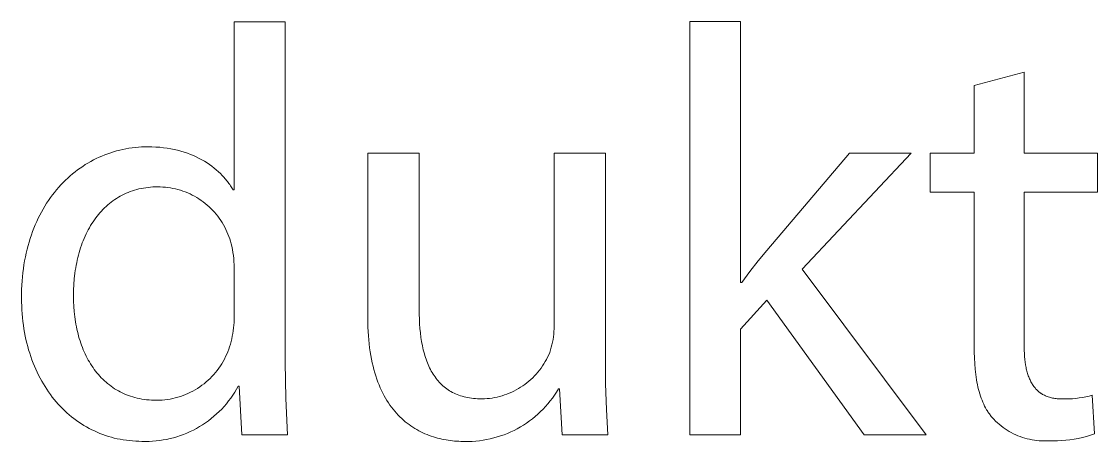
# Model space of a CAD drawing. Header units: millimetres. Extents: x 1348 to 6197, y -150 to 3238.
# Drawn here: x 4719.5 to 4809.2, y -69.2 to -34.2 of the extents above; entities that cross this region are included whole.
import ezdxf

# ---------------------------------------------------------------- set-up
doc = ezdxf.new("R2010")
doc.units = ezdxf.units.MM
doc.header["$MEASUREMENT"] = 0
doc.layers.add('Domyślny', color=7, linetype='Continuous', true_color=0x000000)

msp = doc.modelspace()

# ---------------------------------------------------------------- linework, layer by layer
at = {"layer": 'Domyślny', "color": 18, "lineweight": 15, "true_color": 0x000000}
for p, q in [((4737.265, -48.211), (4737.265, -34.179)), ((4737.265, -34.179), (4741.528, -34.179)), ((4741.528, -34.179), (4741.528, -62.567)), ((4775.25, -68.642), (4775.25, -34.166)), ((4775.25, -34.166), (4779.48, -34.166)), ((4779.48, -34.166), (4779.48, -55.933)), ((4798.953, -39.513), (4803.12, -38.398)), ((4803.12, -38.398), (4803.12, -45.148)), ((4798.953, -45.148), (4798.953, -39.513)), ((4727.718, -44.891), (4727.973, -44.832)), ((4727.973, -44.832), (4728.23, -44.781)), ((4728.23, -44.781), (4728.489, -44.736)), ((4728.489, -44.736), (4728.75, -44.698)), ((4728.75, -44.698), (4729.013, -44.666)), ((4729.013, -44.666), (4729.277, -44.642)), ((4729.277, -44.642), (4729.543, -44.624)), ((4729.543, -44.624), (4729.81, -44.614)), ((4729.81, -44.614), (4730.079, -44.61)), ((4730.079, -44.61), (4730.412, -44.615)), ((4730.412, -44.615), (4730.738, -44.63)), ((4730.738, -44.63), (4731.057, -44.654)), ((4731.057, -44.654), (4731.369, -44.687)), ((4731.369, -44.687), (4731.674, -44.729)), ((4731.674, -44.729), (4731.973, -44.779)), ((4731.973, -44.779), (4732.264, -44.838)), ((4732.264, -44.838), (4732.549, -44.905)), ((4725.302, -45.835), (4725.532, -45.712)), ((4725.532, -45.712), (4725.764, -45.595)), ((4725.764, -45.595), (4725.999, -45.484)), ((4725.999, -45.484), (4726.237, -45.38)), ((4726.237, -45.38), (4726.478, -45.282)), ((4726.478, -45.282), (4726.721, -45.191)), ((4726.721, -45.191), (4726.967, -45.106)), ((4726.967, -45.106), (4727.215, -45.028)), ((4727.215, -45.028), (4727.466, -44.956)), ((4727.466, -44.956), (4727.718, -44.891)), ((4732.549, -44.905), (4732.826, -44.98)), ((4732.826, -44.98), (4733.097, -45.062)), ((4733.097, -45.062), (4733.36, -45.151)), ((4733.36, -45.151), (4733.616, -45.247)), ((4733.616, -45.247), (4733.865, -45.35)), ((4733.865, -45.35), (4734.107, -45.46)), ((4734.107, -45.46), (4734.341, -45.575)), ((4734.341, -45.575), (4734.568, -45.696)), ((4734.568, -45.696), (4734.788, -45.823)), ((4748.407, -58.898), (4748.407, -45.14)), ((4748.407, -45.14), (4752.686, -45.14)), ((4752.686, -45.14), (4752.686, -58.155)), ((4763.941, -59.56), (4763.941, -45.14)), ((4763.941, -45.14), (4768.22, -45.14)), ((4768.22, -45.14), (4768.22, -62.241)), ((4781.677, -53.253), (4788.556, -45.147)), ((4793.707, -45.147), (4784.632, -54.803)), ((4788.556, -45.147), (4793.707, -45.147)), ((4795.304, -48.394), (4795.304, -45.148)), ((4795.304, -45.148), (4798.953, -45.148)), ((4803.12, -45.148), (4809.24, -45.148)), ((4809.24, -45.148), (4809.24, -48.394)), ((4723.994, -46.704), (4724.203, -46.544)), ((4724.203, -46.544), (4724.417, -46.39)), ((4724.417, -46.39), (4724.633, -46.242)), ((4724.633, -46.242), (4724.853, -46.1)), ((4724.853, -46.1), (4725.076, -45.965)), ((4725.076, -45.965), (4725.302, -45.835)), ((4734.788, -45.823), (4735, -45.955)), ((4735, -45.955), (4735.204, -46.093)), ((4735.204, -46.093), (4735.402, -46.235)), ((4735.402, -46.235), (4735.591, -46.381)), ((4735.591, -46.381), (4735.773, -46.532)), ((4735.773, -46.532), (4735.948, -46.687)), ((4723.002, -47.595), (4723.192, -47.405)), ((4723.192, -47.405), (4723.387, -47.221)), ((4723.387, -47.221), (4723.585, -47.043)), ((4723.585, -47.043), (4723.788, -46.871)), ((4723.788, -46.871), (4723.994, -46.704)), ((4735.948, -46.687), (4736.115, -46.845)), ((4736.115, -46.845), (4736.274, -47.007)), ((4736.274, -47.007), (4736.425, -47.172)), ((4736.425, -47.172), (4736.498, -47.255)), ((4736.498, -47.255), (4736.569, -47.339)), ((4736.569, -47.339), (4736.637, -47.424)), ((4736.637, -47.424), (4736.704, -47.51)), ((4736.704, -47.51), (4736.769, -47.596)), ((4722.111, -48.629), (4722.281, -48.411)), ((4722.281, -48.411), (4722.454, -48.198)), ((4722.454, -48.198), (4722.633, -47.991)), ((4722.633, -47.991), (4722.815, -47.79)), ((4722.815, -47.79), (4723.002, -47.595)), ((4728.429, -48.413), (4728.259, -48.485)), ((4728.601, -48.346), (4728.429, -48.413)), ((4728.776, -48.285), (4728.601, -48.346)), ((4728.954, -48.228), (4728.776, -48.285)), ((4729.135, -48.177), (4728.954, -48.228)), ((4729.319, -48.13), (4729.135, -48.177)), ((4729.505, -48.089), (4729.319, -48.13)), ((4729.694, -48.054), (4729.505, -48.089)), ((4729.886, -48.023), (4729.694, -48.054)), ((4730.081, -47.998), (4729.886, -48.023)), ((4730.278, -47.978), (4730.081, -47.998)), ((4730.478, -47.964), (4730.278, -47.978)), ((4730.681, -47.956), (4730.478, -47.964)), ((4730.886, -47.953), (4730.681, -47.956)), ((4731.1, -47.956), (4730.886, -47.953)), ((4731.314, -47.965), (4731.1, -47.956)), ((4731.528, -47.982), (4731.314, -47.965)), ((4731.74, -48.007), (4731.528, -47.982)), ((4731.952, -48.038), (4731.74, -48.007)), ((4732.162, -48.077), (4731.952, -48.038)), ((4732.371, -48.123), (4732.162, -48.077)), ((4732.579, -48.176), (4732.371, -48.123)), ((4732.784, -48.236), (4732.579, -48.176)), ((4732.988, -48.303), (4732.784, -48.236)), ((4733.188, -48.377), (4732.988, -48.303)), ((4733.387, -48.458), (4733.188, -48.377)), ((4736.769, -47.596), (4736.832, -47.682)), ((4736.832, -47.682), (4736.893, -47.769)), ((4736.893, -47.769), (4736.952, -47.857)), ((4736.952, -47.857), (4737.009, -47.945)), ((4737.009, -47.945), (4737.064, -48.033)), ((4737.064, -48.033), (4737.117, -48.122)), ((4737.117, -48.122), (4737.168, -48.211)), ((4737.168, -48.211), (4737.265, -48.211)), ((4798.953, -48.394), (4795.304, -48.394)), ((4798.953, -61.215), (4798.953, -48.394)), ((4809.24, -48.394), (4803.12, -48.394)), ((4803.12, -48.394), (4803.12, -61.07)), ((4721.479, -49.558), (4721.63, -49.318)), ((4721.63, -49.318), (4721.786, -49.083)), ((4721.786, -49.083), (4721.946, -48.853)), ((4721.946, -48.853), (4722.111, -48.629)), ((4727.009, -49.228), (4726.866, -49.341)), ((4727.155, -49.119), (4727.009, -49.228)), ((4727.304, -49.014), (4727.155, -49.119)), ((4727.455, -48.914), (4727.304, -49.014)), ((4727.61, -48.819), (4727.455, -48.914)), ((4727.768, -48.728), (4727.61, -48.819)), ((4727.929, -48.642), (4727.768, -48.728)), ((4728.093, -48.561), (4727.929, -48.642)), ((4728.259, -48.485), (4728.093, -48.561)), ((4733.582, -48.546), (4733.387, -48.458)), ((4733.774, -48.64), (4733.582, -48.546)), ((4733.963, -48.74), (4733.774, -48.64)), ((4734.149, -48.847), (4733.963, -48.74)), ((4734.33, -48.961), (4734.149, -48.847)), ((4734.508, -49.08), (4734.33, -48.961)), ((4734.681, -49.205), (4734.508, -49.08)), ((4734.851, -49.337), (4734.681, -49.205)), ((4735.015, -49.474), (4734.851, -49.337)), ((4721.057, -50.312), (4721.193, -50.055)), ((4721.193, -50.055), (4721.334, -49.804)), ((4721.334, -49.804), (4721.479, -49.558)), ((4726.074, -50.11), (4725.953, -50.252)), ((4726.198, -49.971), (4726.074, -50.11)), ((4726.326, -49.837), (4726.198, -49.971)), ((4726.456, -49.707), (4726.326, -49.837)), ((4726.59, -49.581), (4726.456, -49.707)), ((4726.726, -49.459), (4726.59, -49.581)), ((4726.866, -49.341), (4726.726, -49.459)), ((4735.175, -49.616), (4735.015, -49.474)), ((4735.33, -49.764), (4735.175, -49.616)), ((4735.479, -49.917), (4735.33, -49.764)), ((4735.624, -50.075), (4735.479, -49.917)), ((4735.763, -50.238), (4735.624, -50.075)), ((4720.566, -51.391), (4720.68, -51.113)), ((4720.68, -51.113), (4720.801, -50.841)), ((4720.801, -50.841), (4720.926, -50.574)), ((4720.926, -50.574), (4721.057, -50.312)), ((4725.397, -51.022), (4725.295, -51.187)), ((4725.501, -50.861), (4725.397, -51.022)), ((4725.61, -50.703), (4725.501, -50.861)), ((4725.721, -50.549), (4725.61, -50.703)), ((4725.835, -50.399), (4725.721, -50.549)), ((4725.953, -50.252), (4725.835, -50.399)), ((4735.896, -50.405), (4735.763, -50.238)), ((4736.024, -50.577), (4735.896, -50.405)), ((4736.145, -50.754), (4736.024, -50.577)), ((4736.261, -50.934), (4736.145, -50.754)), ((4736.37, -51.118), (4736.261, -50.934)), ((4736.473, -51.306), (4736.37, -51.118)), ((4720.255, -52.254), (4720.353, -51.961)), ((4720.353, -51.961), (4720.457, -51.673)), ((4720.457, -51.673), (4720.566, -51.391)), ((4724.922, -51.883), (4724.837, -52.065)), ((4725.01, -51.704), (4724.922, -51.883)), ((4725.102, -51.528), (4725.01, -51.704)), ((4725.197, -51.356), (4725.102, -51.528)), ((4725.295, -51.187), (4725.197, -51.356)), ((4736.569, -51.497), (4736.473, -51.306)), ((4736.659, -51.691), (4736.569, -51.497)), ((4736.742, -51.888), (4736.659, -51.691)), ((4736.819, -52.088), (4736.742, -51.888)), ((4719.997, -53.162), (4720.077, -52.854)), ((4720.077, -52.854), (4720.163, -52.552)), ((4720.163, -52.552), (4720.255, -52.254)), ((4724.532, -52.827), (4724.464, -53.025)), ((4724.603, -52.632), (4724.532, -52.827)), ((4724.678, -52.44), (4724.603, -52.632)), ((4724.756, -52.251), (4724.678, -52.44)), ((4724.837, -52.065), (4724.756, -52.251)), ((4736.888, -52.291), (4736.819, -52.088)), ((4736.951, -52.495), (4736.888, -52.291)), ((4737.006, -52.702), (4736.951, -52.495)), ((4737.055, -52.911), (4737.006, -52.702)), ((4737.111, -53.163), (4737.055, -52.911)), ((4719.793, -54.114), (4719.855, -53.792)), ((4719.855, -53.792), (4719.923, -53.474)), ((4719.923, -53.474), (4719.997, -53.162)), ((4724.282, -53.637), (4724.229, -53.847)), ((4724.34, -53.43), (4724.282, -53.637)), ((4724.4, -53.226), (4724.34, -53.43)), ((4724.464, -53.025), (4724.4, -53.226)), ((4737.159, -53.417), (4737.111, -53.163)), ((4737.197, -53.672), (4737.159, -53.417)), ((4737.227, -53.929), (4737.197, -53.672)), ((4780.951, -54.126), (4781.677, -53.253)), ((4719.689, -54.772), (4719.738, -54.441)), ((4719.738, -54.441), (4719.793, -54.114)), ((4724.05, -54.713), (4724.015, -54.936)), ((4724.09, -54.492), (4724.05, -54.713)), ((4724.132, -54.275), (4724.09, -54.492)), ((4724.179, -54.059), (4724.132, -54.275)), ((4724.229, -53.847), (4724.179, -54.059)), ((4737.249, -54.186), (4737.227, -53.929)), ((4737.261, -54.445), (4737.249, -54.186)), ((4737.265, -54.703), (4737.261, -54.445)), ((4737.265, -58.788), (4737.265, -54.703)), ((4780.251, -55.02), (4780.951, -54.126)), ((4719.581, -55.795), (4719.611, -55.45)), ((4719.611, -55.45), (4719.646, -55.109)), ((4719.646, -55.109), (4719.689, -54.772)), ((4723.983, -55.161), (4723.93, -55.619)), ((4724.015, -54.936), (4723.983, -55.161)), ((4779.577, -55.933), (4780.251, -55.02)), ((4784.632, -54.803), (4794.966, -68.642)), ((4719.536, -56.859), (4719.544, -56.5)), ((4719.544, -56.5), (4719.559, -56.145)), ((4719.559, -56.145), (4719.581, -55.795)), ((4723.892, -56.085), (4723.87, -56.561)), ((4723.93, -55.619), (4723.892, -56.085)), ((4779.48, -55.933), (4779.577, -55.933)), ((4719.534, -57.222), (4719.536, -56.859)), ((4719.537, -57.556), (4719.534, -57.222)), ((4723.87, -56.561), (4723.862, -57.044)), ((4723.862, -57.044), (4723.869, -57.487)), ((4781.677, -57.387), (4779.48, -59.809)), ((4789.783, -68.642), (4781.677, -57.387)), ((4719.547, -57.886), (4719.537, -57.556)), ((4719.563, -58.212), (4719.547, -57.886)), ((4719.585, -58.535), (4719.563, -58.212)), ((4723.869, -57.487), (4723.889, -57.925)), ((4723.889, -57.925), (4723.923, -58.356)), ((4752.686, -58.155), (4752.69, -58.569)), ((4719.613, -58.854), (4719.585, -58.535)), ((4719.647, -59.17), (4719.613, -58.854)), ((4719.687, -59.481), (4719.647, -59.17)), ((4723.923, -58.356), (4723.971, -58.781)), ((4723.971, -58.781), (4724.032, -59.2)), ((4724.032, -59.2), (4724.068, -59.406)), ((4737.256, -59.253), (4737.264, -59.021)), ((4737.264, -59.021), (4737.265, -58.788)), ((4748.42, -59.652), (4748.407, -58.898)), ((4752.69, -58.569), (4752.702, -58.974)), ((4752.702, -58.974), (4752.723, -59.37)), ((4719.733, -59.789), (4719.687, -59.481)), ((4719.785, -60.093), (4719.733, -59.789)), ((4719.843, -60.393), (4719.785, -60.093)), ((4724.068, -59.406), (4724.107, -59.611)), ((4724.107, -59.611), (4724.149, -59.813)), ((4724.149, -59.813), (4724.195, -60.013)), ((4724.195, -60.013), (4724.245, -60.211)), ((4737.151, -60.175), (4737.188, -59.946)), ((4737.188, -59.946), (4737.218, -59.715)), ((4737.218, -59.715), (4737.24, -59.484)), ((4737.24, -59.484), (4737.256, -59.253)), ((4748.435, -60.016), (4748.42, -59.652)), ((4748.457, -60.371), (4748.435, -60.016)), ((4752.723, -59.37), (4752.752, -59.756)), ((4752.752, -59.756), (4752.79, -60.133)), ((4763.908, -60.23), (4763.926, -60.007)), ((4763.926, -60.007), (4763.938, -59.784)), ((4763.938, -59.784), (4763.941, -59.56)), ((4779.48, -59.809), (4779.48, -68.642)), ((4719.906, -60.689), (4719.843, -60.393)), ((4719.975, -60.981), (4719.906, -60.689)), ((4720.05, -61.269), (4719.975, -60.981)), ((4724.245, -60.211), (4724.297, -60.407)), ((4724.297, -60.407), (4724.353, -60.601)), ((4724.353, -60.601), (4724.413, -60.792)), ((4724.413, -60.792), (4724.476, -60.981)), ((4724.476, -60.981), (4724.542, -61.167)), ((4736.949, -61.064), (4737.006, -60.848)), ((4737.006, -60.848), (4737.055, -60.629)), ((4737.055, -60.629), (4737.106, -60.403)), ((4737.106, -60.403), (4737.151, -60.175)), ((4748.485, -60.717), (4748.457, -60.371)), ((4748.519, -61.055), (4748.485, -60.717)), ((4752.79, -60.133), (4752.837, -60.5)), ((4752.837, -60.5), (4752.893, -60.857)), ((4752.893, -60.857), (4752.959, -61.204)), ((4763.759, -61.112), (4763.807, -60.894)), ((4763.807, -60.894), (4763.848, -60.674)), ((4763.848, -60.674), (4763.882, -60.453)), ((4763.882, -60.453), (4763.908, -60.23)), ((4720.13, -61.553), (4720.05, -61.269)), ((4720.216, -61.832), (4720.13, -61.553)), ((4720.307, -62.107), (4720.216, -61.832)), ((4724.542, -61.167), (4724.612, -61.35)), ((4724.612, -61.35), (4724.685, -61.531)), ((4724.685, -61.531), (4724.761, -61.709)), ((4724.761, -61.709), (4724.841, -61.885)), ((4724.841, -61.885), (4724.924, -62.057)), ((4736.647, -61.907), (4736.733, -61.701)), ((4736.733, -61.701), (4736.812, -61.491)), ((4736.812, -61.491), (4736.884, -61.279)), ((4736.884, -61.279), (4736.949, -61.064)), ((4748.559, -61.384), (4748.519, -61.055)), ((4748.604, -61.705), (4748.559, -61.384)), ((4748.655, -62.017), (4748.604, -61.705)), ((4752.959, -61.204), (4753.034, -61.54)), ((4753.034, -61.54), (4753.075, -61.703)), ((4753.075, -61.703), (4753.119, -61.864)), ((4753.119, -61.864), (4753.165, -62.022)), ((4763.486, -61.953), (4763.57, -61.756)), ((4763.57, -61.756), (4763.64, -61.544)), ((4763.64, -61.544), (4763.703, -61.329)), ((4763.703, -61.329), (4763.759, -61.112)), ((4798.959, -61.725), (4798.953, -61.215)), ((4798.974, -62.22), (4798.959, -61.725)), ((4803.12, -61.07), (4803.122, -61.339)), ((4803.122, -61.339), (4803.129, -61.6)), ((4803.129, -61.6), (4803.142, -61.854)), ((4803.142, -61.854), (4803.16, -62.101)), ((4720.403, -62.378), (4720.307, -62.107)), ((4720.504, -62.644), (4720.403, -62.378)), ((4720.611, -62.906), (4720.504, -62.644)), ((4724.924, -62.057), (4725.011, -62.226)), ((4725.011, -62.226), (4725.101, -62.393)), ((4725.101, -62.393), (4725.194, -62.556)), ((4725.194, -62.556), (4725.291, -62.716)), ((4725.291, -62.716), (4725.391, -62.873)), ((4736.11, -62.889), (4736.231, -62.7)), ((4736.231, -62.7), (4736.345, -62.507)), ((4736.345, -62.507), (4736.453, -62.311)), ((4736.453, -62.311), (4736.553, -62.111)), ((4736.553, -62.111), (4736.647, -61.907)), ((4741.528, -62.567), (4741.569, -65.604)), ((4748.711, -62.321), (4748.655, -62.017)), ((4748.773, -62.617), (4748.711, -62.321)), ((4748.839, -62.906), (4748.773, -62.617)), ((4753.165, -62.022), (4753.214, -62.178)), ((4753.214, -62.178), (4753.266, -62.33)), ((4753.266, -62.33), (4753.32, -62.48)), ((4753.32, -62.48), (4753.376, -62.626)), ((4753.376, -62.626), (4753.436, -62.769)), ((4753.436, -62.769), (4753.498, -62.91)), ((4762.97, -62.886), (4763.086, -62.706)), ((4763.086, -62.706), (4763.196, -62.523)), ((4763.196, -62.523), (4763.299, -62.337)), ((4763.299, -62.337), (4763.396, -62.146)), ((4763.396, -62.146), (4763.486, -61.953)), ((4768.22, -62.241), (4768.231, -64.374)), ((4799.002, -62.698), (4798.974, -62.22)), ((4799.04, -63.159), (4799.002, -62.698)), ((4803.16, -62.101), (4803.183, -62.34)), ((4803.183, -62.34), (4803.211, -62.571)), ((4803.211, -62.571), (4803.245, -62.795)), ((4720.722, -63.163), (4720.611, -62.906)), ((4720.839, -63.416), (4720.722, -63.163)), ((4720.96, -63.664), (4720.839, -63.416)), ((4721.087, -63.908), (4720.96, -63.664)), ((4725.391, -62.873), (4725.495, -63.027)), ((4725.495, -63.027), (4725.602, -63.177)), ((4725.602, -63.177), (4725.712, -63.323)), ((4725.712, -63.323), (4725.826, -63.466)), ((4725.826, -63.466), (4725.943, -63.606)), ((4725.943, -63.606), (4726.063, -63.741)), ((4735.411, -63.762), (4735.562, -63.597)), ((4735.562, -63.597), (4735.708, -63.427)), ((4735.708, -63.427), (4735.848, -63.252)), ((4735.848, -63.252), (4735.982, -63.073)), ((4735.982, -63.073), (4736.11, -62.889)), ((4748.911, -63.186), (4748.839, -62.906)), ((4748.988, -63.458), (4748.911, -63.186)), ((4749.069, -63.723), (4748.988, -63.458)), ((4753.498, -62.91), (4753.562, -63.047)), ((4753.562, -63.047), (4753.63, -63.181)), ((4753.63, -63.181), (4753.7, -63.312)), ((4753.7, -63.312), (4753.773, -63.44)), ((4753.773, -63.44), (4753.849, -63.565)), ((4753.849, -63.565), (4753.927, -63.686)), ((4753.927, -63.686), (4754.009, -63.804)), ((4762.301, -63.716), (4762.446, -63.56)), ((4762.446, -63.56), (4762.586, -63.398)), ((4762.586, -63.398), (4762.72, -63.232)), ((4762.72, -63.232), (4762.848, -63.061)), ((4762.848, -63.061), (4762.97, -62.886)), ((4799.091, -63.605), (4799.04, -63.159)), ((4799.122, -63.821), (4799.091, -63.605)), ((4803.245, -62.795), (4803.285, -63.01)), ((4803.285, -63.01), (4803.307, -63.115)), ((4803.307, -63.115), (4803.331, -63.218)), ((4803.331, -63.218), (4803.356, -63.319)), ((4803.356, -63.319), (4803.383, -63.418)), ((4803.383, -63.418), (4803.411, -63.515)), ((4803.411, -63.515), (4803.441, -63.61)), ((4803.441, -63.61), (4803.472, -63.703)), ((4721.218, -64.147), (4721.087, -63.908)), ((4721.354, -64.381), (4721.218, -64.147)), ((4721.494, -64.61), (4721.354, -64.381)), ((4726.063, -63.741), (4726.187, -63.873)), ((4726.187, -63.873), (4726.314, -64.002)), ((4726.314, -64.002), (4726.445, -64.126)), ((4726.445, -64.126), (4726.579, -64.246)), ((4726.579, -64.246), (4726.716, -64.362)), ((4726.716, -64.362), (4726.857, -64.474)), ((4726.857, -64.474), (4727.001, -64.582)), ((4727.001, -64.582), (4727.149, -64.686)), ((4734.388, -64.63), (4734.57, -64.5)), ((4734.57, -64.5), (4734.749, -64.365)), ((4734.749, -64.365), (4734.922, -64.223)), ((4734.922, -64.223), (4735.09, -64.075)), ((4735.09, -64.075), (4735.253, -63.921)), ((4735.253, -63.921), (4735.411, -63.762)), ((4737.604, -64.569), (4737.46, -64.827)), ((4737.685, -64.569), (4737.604, -64.569)), ((4737.894, -68.639), (4737.685, -64.569)), ((4749.156, -63.98), (4749.069, -63.723)), ((4749.247, -64.229), (4749.156, -63.98)), ((4749.342, -64.471), (4749.247, -64.229)), ((4749.442, -64.706), (4749.342, -64.471)), ((4754.009, -63.804), (4754.093, -63.919)), ((4754.093, -63.919), (4754.181, -64.03)), ((4754.181, -64.03), (4754.271, -64.138)), ((4754.271, -64.138), (4754.364, -64.243)), ((4754.364, -64.243), (4754.46, -64.344)), ((4754.46, -64.344), (4754.559, -64.441)), ((4754.559, -64.441), (4754.662, -64.535)), ((4754.662, -64.535), (4754.767, -64.626)), ((4761.149, -64.662), (4761.327, -64.544)), ((4761.327, -64.544), (4761.501, -64.421)), ((4761.501, -64.421), (4761.671, -64.291)), ((4761.671, -64.291), (4761.836, -64.156)), ((4761.836, -64.156), (4761.996, -64.015)), ((4761.996, -64.015), (4762.151, -63.868)), ((4762.151, -63.868), (4762.301, -63.716)), ((4768.231, -64.374), (4768.295, -66.506)), ((4799.155, -64.033), (4799.122, -63.821)), ((4799.192, -64.241), (4799.155, -64.033)), ((4799.232, -64.445), (4799.192, -64.241)), ((4799.276, -64.644), (4799.232, -64.445)), ((4803.472, -63.703), (4803.505, -63.793)), ((4803.505, -63.793), (4803.54, -63.882)), ((4803.54, -63.882), (4803.576, -63.969)), ((4803.576, -63.969), (4803.614, -64.053)), ((4803.614, -64.053), (4803.653, -64.136)), ((4803.653, -64.136), (4803.694, -64.216)), ((4803.694, -64.216), (4803.737, -64.295)), ((4803.737, -64.295), (4803.782, -64.371)), ((4803.782, -64.371), (4803.828, -64.445)), ((4803.828, -64.445), (4803.876, -64.517)), ((4803.876, -64.517), (4803.926, -64.587)), ((4803.926, -64.587), (4803.977, -64.655)), ((4721.639, -64.834), (4721.494, -64.61)), ((4721.789, -65.053), (4721.639, -64.834)), ((4721.943, -65.267), (4721.789, -65.053)), ((4722.101, -65.477), (4721.943, -65.267)), ((4722.264, -65.681), (4722.101, -65.477)), ((4727.149, -64.686), (4727.299, -64.785)), ((4727.299, -64.785), (4727.454, -64.88)), ((4727.454, -64.88), (4727.611, -64.97)), ((4727.611, -64.97), (4727.772, -65.056)), ((4727.772, -65.056), (4727.937, -65.137)), ((4727.937, -65.137), (4728.104, -65.213)), ((4728.104, -65.213), (4728.275, -65.285)), ((4728.275, -65.285), (4728.45, -65.352)), ((4728.45, -65.352), (4728.628, -65.414)), ((4728.628, -65.414), (4728.809, -65.47)), ((4728.809, -65.47), (4728.993, -65.522)), ((4732.573, -65.489), (4732.787, -65.422)), ((4732.787, -65.422), (4732.998, -65.348)), ((4732.998, -65.348), (4733.207, -65.267)), ((4733.207, -65.267), (4733.412, -65.178)), ((4733.412, -65.178), (4733.615, -65.082)), ((4733.615, -65.082), (4733.814, -64.979)), ((4733.814, -64.979), (4734.009, -64.869)), ((4734.009, -64.869), (4734.2, -64.753)), ((4734.2, -64.753), (4734.388, -64.63)), ((4737.147, -65.328), (4736.977, -65.571)), ((4737.308, -65.081), (4737.147, -65.328)), ((4737.46, -64.827), (4737.308, -65.081)), ((4749.545, -64.933), (4749.442, -64.706)), ((4749.653, -65.153), (4749.545, -64.933)), ((4749.765, -65.367), (4749.653, -65.153)), ((4749.881, -65.573), (4749.765, -65.367)), ((4754.767, -64.626), (4754.876, -64.712)), ((4754.876, -64.712), (4754.987, -64.796)), ((4754.987, -64.796), (4755.102, -64.875)), ((4755.102, -64.875), (4755.22, -64.951)), ((4755.22, -64.951), (4755.341, -65.022)), ((4755.341, -65.022), (4755.466, -65.09)), ((4755.466, -65.09), (4755.593, -65.155)), ((4755.593, -65.155), (4755.724, -65.215)), ((4755.724, -65.215), (4755.858, -65.271)), ((4755.858, -65.271), (4755.996, -65.324)), ((4755.996, -65.324), (4756.137, -65.372)), ((4756.137, -65.372), (4756.281, -65.417)), ((4756.281, -65.417), (4756.429, -65.457)), ((4756.429, -65.457), (4756.581, -65.493)), ((4758.979, -65.523), (4759.188, -65.479)), ((4759.188, -65.479), (4759.395, -65.428)), ((4759.395, -65.428), (4759.601, -65.371)), ((4759.601, -65.371), (4759.804, -65.306)), ((4759.804, -65.306), (4760.005, -65.234)), ((4760.005, -65.234), (4760.203, -65.155)), ((4760.203, -65.155), (4760.399, -65.07)), ((4760.399, -65.07), (4760.592, -64.977)), ((4760.592, -64.977), (4760.781, -64.879)), ((4760.781, -64.879), (4760.967, -64.774)), ((4760.967, -64.774), (4761.149, -64.662)), ((4763.973, -65.318), (4763.798, -65.564)), ((4764.139, -65.066), (4763.973, -65.318)), ((4764.296, -64.808), (4764.139, -65.066)), ((4764.393, -64.808), (4764.296, -64.808)), ((4764.619, -68.635), (4764.393, -64.808)), ((4799.323, -64.839), (4799.276, -64.644)), ((4799.373, -65.029), (4799.323, -64.839)), ((4799.428, -65.215), (4799.373, -65.029)), ((4799.485, -65.397), (4799.428, -65.215)), ((4799.547, -65.574), (4799.485, -65.397)), ((4803.977, -64.655), (4804.031, -64.72)), ((4804.031, -64.72), (4804.086, -64.783)), ((4804.086, -64.783), (4804.143, -64.845)), ((4804.143, -64.845), (4804.201, -64.904)), ((4804.201, -64.904), (4804.262, -64.96)), ((4804.262, -64.96), (4804.293, -64.988)), ((4804.293, -64.988), (4804.325, -65.015)), ((4804.325, -65.015), (4804.356, -65.042)), ((4804.356, -65.042), (4804.389, -65.067)), ((4804.389, -65.067), (4804.422, -65.093)), ((4804.422, -65.093), (4804.455, -65.118)), ((4804.455, -65.118), (4804.489, -65.142)), ((4804.489, -65.142), (4804.523, -65.166)), ((4804.523, -65.166), (4804.558, -65.189)), ((4804.558, -65.189), (4804.594, -65.211)), ((4804.594, -65.211), (4804.629, -65.233)), ((4804.629, -65.233), (4804.666, -65.255)), ((4804.666, -65.255), (4804.74, -65.296)), ((4804.74, -65.296), (4804.816, -65.335)), ((4804.816, -65.335), (4804.894, -65.371)), ((4804.894, -65.371), (4804.974, -65.406)), ((4804.974, -65.406), (4805.056, -65.438)), ((4805.056, -65.438), (4805.14, -65.467)), ((4805.14, -65.467), (4805.227, -65.495)), ((4807.986, -65.514), (4808.26, -65.462)), ((4808.26, -65.462), (4808.533, -65.402)), ((4808.533, -65.402), (4808.804, -65.333)), ((4808.804, -65.333), (4808.981, -68.547)), ((4722.431, -65.879), (4722.264, -65.681)), ((4722.602, -66.073), (4722.431, -65.879)), ((4722.777, -66.261), (4722.602, -66.073)), ((4722.956, -66.444), (4722.777, -66.261)), ((4728.993, -65.522), (4729.181, -65.569)), ((4729.181, -65.569), (4729.372, -65.61)), ((4729.372, -65.61), (4729.567, -65.646)), ((4729.567, -65.646), (4729.765, -65.677)), ((4729.765, -65.677), (4729.966, -65.703)), ((4729.966, -65.703), (4730.171, -65.722)), ((4730.171, -65.722), (4730.379, -65.737)), ((4730.379, -65.737), (4730.591, -65.745)), ((4730.591, -65.745), (4730.806, -65.748)), ((4730.806, -65.748), (4731.029, -65.743)), ((4731.029, -65.743), (4731.253, -65.73)), ((4731.253, -65.73), (4731.476, -65.709)), ((4731.476, -65.709), (4731.698, -65.68)), ((4731.698, -65.68), (4731.919, -65.644)), ((4731.919, -65.644), (4732.139, -65.6)), ((4732.139, -65.6), (4732.357, -65.548)), ((4732.357, -65.548), (4732.573, -65.489)), ((4736.422, -66.261), (4736.222, -66.478)), ((4736.615, -66.037), (4736.422, -66.261)), ((4736.8, -65.807), (4736.615, -66.037)), ((4736.977, -65.571), (4736.8, -65.807)), ((4741.569, -65.604), (4741.705, -68.639)), ((4750.001, -65.772), (4749.881, -65.573)), ((4750.124, -65.964), (4750.001, -65.772)), ((4750.251, -66.15), (4750.124, -65.964)), ((4750.381, -66.329), (4750.251, -66.15)), ((4750.515, -66.502), (4750.381, -66.329)), ((4756.581, -65.493), (4756.735, -65.526)), ((4756.735, -65.526), (4756.893, -65.554)), ((4756.893, -65.554), (4757.055, -65.577)), ((4757.055, -65.577), (4757.221, -65.597)), ((4757.221, -65.597), (4757.39, -65.612)), ((4757.39, -65.612), (4757.562, -65.623)), ((4757.562, -65.623), (4757.738, -65.63)), ((4757.738, -65.63), (4757.918, -65.632)), ((4757.918, -65.632), (4758.131, -65.625)), ((4758.131, -65.625), (4758.344, -65.61)), ((4758.344, -65.61), (4758.557, -65.588)), ((4758.557, -65.588), (4758.768, -65.559)), ((4758.768, -65.559), (4758.979, -65.523)), ((4763.225, -66.264), (4763.019, -66.484)), ((4763.424, -66.037), (4763.225, -66.264)), ((4763.615, -65.804), (4763.424, -66.037)), ((4763.798, -65.564), (4763.615, -65.804)), ((4799.612, -65.746), (4799.547, -65.574)), ((4799.682, -65.914), (4799.612, -65.746)), ((4799.755, -66.077), (4799.682, -65.914)), ((4799.832, -66.236), (4799.755, -66.077)), ((4799.913, -66.39), (4799.832, -66.236)), ((4805.227, -65.495), (4805.315, -65.52)), ((4805.315, -65.52), (4805.405, -65.542)), ((4805.405, -65.542), (4805.498, -65.563)), ((4805.498, -65.563), (4805.593, -65.581)), ((4805.593, -65.581), (4805.689, -65.596)), ((4805.689, -65.596), (4805.789, -65.61)), ((4805.789, -65.61), (4805.89, -65.621)), ((4805.89, -65.621), (4805.993, -65.629)), ((4805.993, -65.629), (4806.099, -65.635)), ((4806.099, -65.635), (4806.207, -65.639)), ((4806.207, -65.639), (4806.317, -65.64)), ((4806.317, -65.64), (4806.596, -65.641)), ((4806.596, -65.641), (4806.875, -65.633)), ((4806.875, -65.633), (4807.154, -65.617)), ((4807.154, -65.617), (4807.432, -65.591)), ((4807.432, -65.591), (4807.71, -65.557)), ((4807.71, -65.557), (4807.986, -65.514)), ((4723.139, -66.622), (4722.956, -66.444)), ((4723.326, -66.794), (4723.139, -66.622)), ((4723.517, -66.96), (4723.326, -66.794)), ((4723.711, -67.121), (4723.517, -66.96)), ((4723.909, -67.277), (4723.711, -67.121)), ((4724.111, -67.427), (4723.909, -67.277)), ((4735.35, -67.275), (4735.116, -67.455)), ((4735.578, -67.087), (4735.35, -67.275)), ((4735.799, -66.891), (4735.578, -67.087)), ((4736.014, -66.688), (4735.799, -66.891)), ((4736.222, -66.478), (4736.014, -66.688)), ((4750.651, -66.668), (4750.515, -66.502)), ((4750.791, -66.828), (4750.651, -66.668)), ((4750.934, -66.982), (4750.791, -66.828)), ((4751.079, -67.13), (4750.934, -66.982)), ((4751.228, -67.271), (4751.079, -67.13)), ((4751.378, -67.407), (4751.228, -67.271)), ((4762.357, -67.101), (4762.122, -67.291)), ((4762.584, -66.903), (4762.357, -67.101)), ((4762.805, -66.697), (4762.584, -66.903)), ((4763.019, -66.484), (4762.805, -66.697)), ((4768.295, -66.506), (4768.414, -68.635)), ((4799.999, -66.54), (4799.913, -66.39)), ((4800.043, -66.613), (4799.999, -66.54)), ((4800.088, -66.684), (4800.043, -66.613)), ((4800.135, -66.755), (4800.088, -66.684)), ((4800.182, -66.824), (4800.135, -66.755)), ((4800.23, -66.892), (4800.182, -66.824)), ((4800.28, -66.959), (4800.23, -66.892)), ((4800.331, -67.025), (4800.28, -66.959)), ((4800.382, -67.09), (4800.331, -67.025)), ((4800.435, -67.153), (4800.382, -67.09)), ((4800.489, -67.215), (4800.435, -67.153)), ((4800.544, -67.276), (4800.489, -67.215)), ((4800.6, -67.336), (4800.544, -67.276)), ((4724.316, -67.57), (4724.111, -67.427)), ((4724.525, -67.709), (4724.316, -67.57)), ((4724.737, -67.841), (4724.525, -67.709)), ((4724.953, -67.967), (4724.737, -67.841)), ((4725.171, -68.088), (4724.953, -67.967)), ((4725.393, -68.202), (4725.171, -68.088)), ((4734.123, -68.094), (4733.861, -68.232)), ((4734.379, -67.947), (4734.123, -68.094)), ((4734.63, -67.792), (4734.379, -67.947)), ((4734.876, -67.628), (4734.63, -67.792)), ((4735.116, -67.455), (4734.876, -67.628)), ((4751.531, -67.537), (4751.378, -67.407)), ((4751.687, -67.661), (4751.531, -67.537)), ((4751.845, -67.779), (4751.687, -67.661)), ((4752.005, -67.892), (4751.845, -67.779)), ((4752.167, -67.999), (4752.005, -67.892)), ((4752.33, -68.101), (4752.167, -67.999)), ((4752.496, -68.198), (4752.33, -68.101)), ((4760.862, -68.117), (4760.594, -68.256)), ((4761.125, -67.969), (4760.862, -68.117)), ((4761.383, -67.813), (4761.125, -67.969)), ((4761.635, -67.647), (4761.383, -67.813)), ((4761.882, -67.473), (4761.635, -67.647)), ((4762.122, -67.291), (4761.882, -67.473)), ((4800.744, -67.48), (4800.6, -67.336)), ((4800.893, -67.619), (4800.744, -67.48)), ((4801.047, -67.753), (4800.893, -67.619)), ((4801.205, -67.882), (4801.047, -67.753)), ((4801.367, -68.005), (4801.205, -67.882)), ((4801.534, -68.123), (4801.367, -68.005)), ((4801.704, -68.234), (4801.534, -68.123)), ((4725.618, -68.31), (4725.393, -68.202)), ((4725.846, -68.413), (4725.618, -68.31)), ((4726.076, -68.509), (4725.846, -68.413)), ((4726.31, -68.598), (4726.076, -68.509)), ((4726.547, -68.682), (4726.31, -68.598)), ((4726.786, -68.759), (4726.547, -68.682)), ((4727.028, -68.83), (4726.786, -68.759)), ((4727.272, -68.894), (4727.028, -68.83)), ((4727.519, -68.952), (4727.272, -68.894)), ((4727.769, -69.003), (4727.519, -68.952)), ((4728.021, -69.047), (4727.769, -69.003)), ((4728.275, -69.085), (4728.021, -69.047)), ((4731.345, -69.059), (4731.052, -69.103)), ((4731.635, -69.006), (4731.345, -69.059)), ((4731.924, -68.943), (4731.635, -69.006)), ((4732.21, -68.87), (4731.924, -68.943)), ((4732.494, -68.787), (4732.21, -68.87)), ((4732.775, -68.695), (4732.494, -68.787)), ((4733.052, -68.593), (4732.775, -68.695)), ((4733.326, -68.482), (4733.052, -68.593)), ((4733.596, -68.362), (4733.326, -68.482)), ((4733.861, -68.232), (4733.596, -68.362)), ((4741.705, -68.639), (4737.894, -68.639)), ((4752.663, -68.29), (4752.496, -68.198)), ((4752.832, -68.376), (4752.663, -68.29)), ((4753.002, -68.457), (4752.832, -68.376)), ((4753.173, -68.534), (4753.002, -68.457)), ((4753.345, -68.606), (4753.173, -68.534)), ((4753.519, -68.673), (4753.345, -68.606)), ((4753.693, -68.735), (4753.519, -68.673)), ((4753.869, -68.793), (4753.693, -68.735)), ((4754.044, -68.847), (4753.869, -68.793)), ((4754.221, -68.896), (4754.044, -68.847)), ((4754.398, -68.941), (4754.221, -68.896)), ((4754.575, -68.982), (4754.398, -68.941)), ((4754.753, -69.018), (4754.575, -68.982)), ((4754.93, -69.051), (4754.753, -69.018)), ((4755.108, -69.08), (4754.93, -69.051)), ((4758.314, -69.026), (4758.016, -69.078)), ((4758.609, -68.964), (4758.314, -69.026)), ((4758.902, -68.892), (4758.609, -68.964)), ((4759.192, -68.81), (4758.902, -68.892)), ((4759.48, -68.718), (4759.192, -68.81)), ((4759.764, -68.617), (4759.48, -68.718)), ((4760.045, -68.506), (4759.764, -68.617)), ((4760.322, -68.386), (4760.045, -68.506)), ((4760.594, -68.256), (4760.322, -68.386)), ((4768.414, -68.635), (4764.619, -68.635)), ((4779.48, -68.642), (4775.25, -68.642)), ((4794.966, -68.642), (4789.783, -68.642)), ((4801.879, -68.34), (4801.704, -68.234)), ((4802.057, -68.439), (4801.879, -68.34)), ((4802.238, -68.533), (4802.057, -68.439)), ((4802.422, -68.62), (4802.238, -68.533)), ((4802.61, -68.7), (4802.422, -68.62)), ((4802.8, -68.774), (4802.61, -68.7)), ((4802.992, -68.841), (4802.8, -68.774)), ((4803.187, -68.902), (4802.992, -68.841)), ((4803.383, -68.956), (4803.187, -68.902)), ((4803.582, -69.003), (4803.383, -68.956)), ((4803.782, -69.043), (4803.582, -69.003)), ((4803.983, -69.076), (4803.782, -69.043)), ((4806.947, -69.043), (4806.599, -69.084)), ((4807.292, -68.99), (4806.947, -69.043)), ((4807.636, -68.925), (4807.292, -68.99)), ((4807.977, -68.848), (4807.636, -68.925)), ((4808.315, -68.759), (4807.977, -68.848)), ((4808.65, -68.659), (4808.315, -68.759)), ((4808.981, -68.547), (4808.65, -68.659)), ((4728.531, -69.116), (4728.275, -69.085)), ((4728.79, -69.14), (4728.531, -69.116)), ((4729.051, -69.158), (4728.79, -69.14)), ((4729.314, -69.168), (4729.051, -69.158)), ((4729.578, -69.172), (4729.314, -69.168)), ((4729.874, -69.178), (4729.578, -69.172)), ((4730.169, -69.174), (4729.874, -69.178)), ((4730.464, -69.16), (4730.169, -69.174)), ((4730.759, -69.137), (4730.464, -69.16)), ((4731.052, -69.103), (4730.759, -69.137)), ((4755.285, -69.105), (4755.108, -69.08)), ((4755.462, -69.127), (4755.285, -69.105)), ((4755.639, -69.145), (4755.462, -69.127)), ((4755.815, -69.159), (4755.639, -69.145)), ((4755.991, -69.171), (4755.815, -69.159)), ((4756.166, -69.178), (4755.991, -69.171)), ((4756.34, -69.183), (4756.166, -69.178)), ((4756.513, -69.184), (4756.34, -69.183)), ((4756.815, -69.184), (4756.513, -69.184)), ((4757.116, -69.172), (4756.815, -69.184)), ((4757.417, -69.151), (4757.116, -69.172)), ((4757.718, -69.119), (4757.417, -69.151)), ((4758.016, -69.078), (4757.718, -69.119)), ((4804.185, -69.103), (4803.983, -69.076)), ((4804.388, -69.122), (4804.185, -69.103)), ((4804.591, -69.134), (4804.388, -69.122)), ((4804.795, -69.139), (4804.591, -69.134)), ((4804.999, -69.137), (4804.795, -69.139)), ((4805.203, -69.128), (4804.999, -69.137)), ((4805.552, -69.135), (4805.203, -69.128)), ((4805.902, -69.13), (4805.552, -69.135)), ((4806.251, -69.113), (4805.902, -69.13)), ((4806.599, -69.084), (4806.251, -69.113))]:
    msp.add_line(p, q, dxfattribs=at)

doc.saveas('drawing.dxf')
